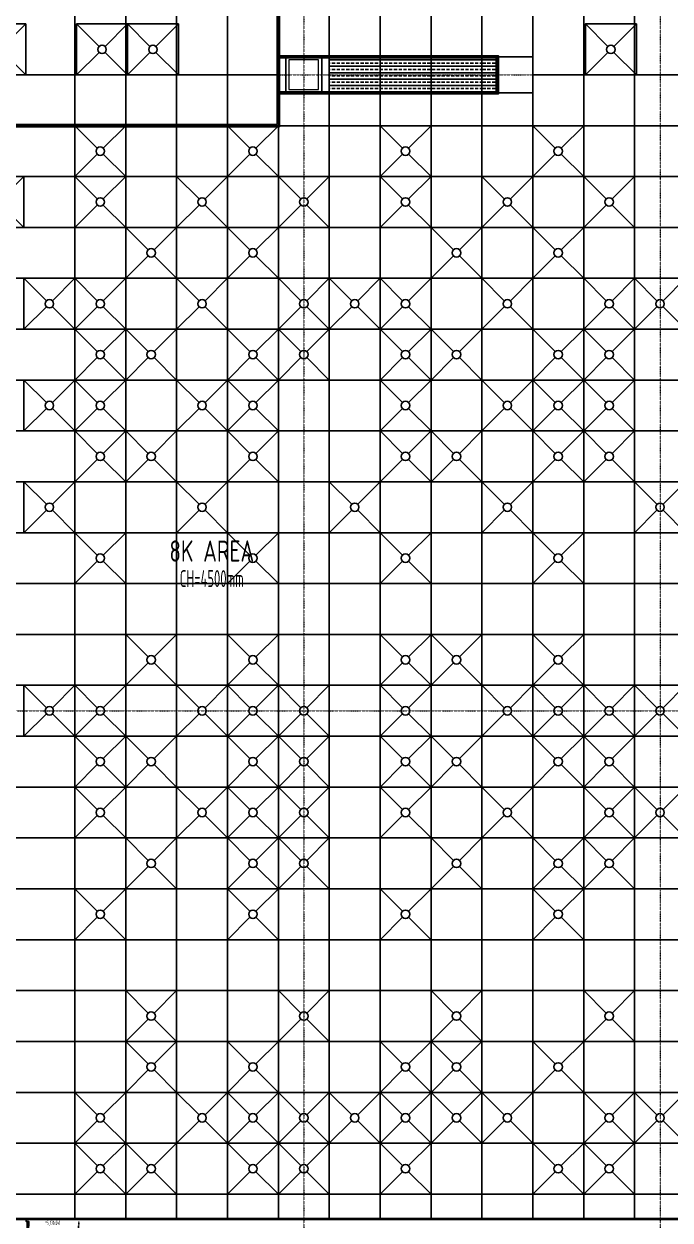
# Model space of a CAD drawing. Extents: x -32000 to 290600, y -111057 to 131250.
# Drawn here: x 220200 to 235437, y 2987 to 31200 of the extents above; entities that cross this region are included whole.
import ezdxf
from ezdxf.enums import TextEntityAlignment as Align

# ---------------------------------------------------------------- set-up
doc = ezdxf.new("R2010")
doc.units = 0
doc.header["$LTSCALE"] = 5
doc.linetypes.add('H12PL3$0$JJP_三點線', pattern=[0.9, 0.3, -0.15, 0, -0.15, 0, -0.15, 0, -0.15])
doc.linetypes.add('XFDP30$0$HIDDEN', pattern=[0.3, 0.2, -0.1])
for name, color, linetype in [('H12PL3$0$S-COL', 252, 'Continuous'), ('H12PL3$0$S-GRID', 252, 'Continuous'), ('XFDC30-200K$0$A-C-4500 (50K)', 9, 'Continuous'), ('XFDC30-50K$0$A-C-4500 (50K)', 9, 'Continuous'), ('XFDH30-50K$0$A-FFU-1200x1200_FAB B', 8, 'Continuous'), ('XFDH30-8K$0$A-DR (50k)', 8, 'Continuous'), ('XFDH30-8K$0$A-FFU-1200x1200_FAB B', 8, 'Continuous'), ('XFDP30$0$A-CR-TT2', 9, 'Continuous'), ('XFDP30$0$A-CR-TXT', 9, 'Continuous'), ('XFDP30$0$A-Door (50K)', 9, 'Continuous'), ('XFDP30$0$A-W-P1S (8K)', 9, 'Continuous'), ('XFDP30$0$A-W-P2D (8K)', 9, 'Continuous')]:
    doc.layers.add(name, color=color, linetype=linetype)
doc.layers.add('XFDC30-200K$0$A-Area (50K)', color=170, linetype='Continuous', plot=False)
doc.styles.add('XFDP30$0$AA-TXT', font='isocp.shx', dxfattribs={"width": 0.8, "bigfont": 'china.shx'})

# ---------------------------------------------------------------- blocks, each defined once
blk = doc.blocks.new('XFDP30$0$GAD2205')
blk.add_lwpolyline([(0, 1), (0, 1), (-18, 1, -0.414214), (-18, 2), (-18, 3, -0.414214), (-18, 3), (-14, 3, 0.414214), (-13, 4), (-13, 4, 0.414214), (-14, 4), (-18, 4, -0.414214), (-18, 5), (-18, 12, -0.414214), (-18, 12), (-18, 12, 0.414214), (-18, 12), (-18, 14, 0.72636), (-19, 14), (-19, 13, 0.158507), (-19, 13), (-19, 0, 0.414214), (-19, 0), (19, 0, 0.414214), (19, 0), (19, 13, 0.158507), (19, 13), (19, 14, 0.72636), (18, 14), (18, 12, 0.414214), (18, 12, -0.414214), (18, 12), (18, 5, -0.414214), (18, 4), (14, 4, 0.414214), (13, 4), (13, 4, 0.414214), (14, 3), (18, 3, -0.414214), (18, 3), (18, 2, -0.414214), (18, 1), (0, 1)], format="xyb", close=True)
blk = doc.blocks.new('XFDP30$0$Door-S130a')
for p, q in [((8.8, 120.4), (8.8, 125.3)), ((8.8, 125.3), (9.6, 125.3)), ((9.6, 120.4), (8.8, 120.4)), ((9.6, 125.3), (9.6, 120.4))]:
    blk.add_line(p, q)
blk.add_lwpolyline([(4.8, 120.4), (4.8, 125.3), (4, 125.3), (4, 120.4)], close=True)
at = {"ltscale": 5}
for points in [[(8.8, 117.8), (8.8, 127.9), (4.8, 127.9), (4.8, 117.8)], [(5, 117.5), (5, 14.8), (5, 14.8), (5, 117.5)], [(8.6, 14.8), (8.5, 14.8), (8.5, 117.5), (8.6, 117.5)], [(8.8, 4.3), (8.8, 14.4), (4.8, 14.4), (4.8, 4.3)]]:
    blk.add_lwpolyline(points, close=True, dxfattribs=at)
blk.add_lwpolyline([(4.8, 117.9), (4.8, 116.7, 0.158507), (4.9, 116.7), (4.9, 116.5, 0.72636), (5, 116.6), (5, 116.7, 0.414214), (5, 116.7, -0.414214), (4.9, 116.8), (4.9, 117.5, -0.414214), (5, 117.5), (5.4, 117.5, 0.414214), (5.4, 117.5), (5.4, 117.6, 0.414214), (5.4, 117.6), (5, 117.6, -0.414214), (4.9, 117.6), (4.9, 117.8, -0.414214), (5, 117.8), (6.8, 117.8), (6.8, 117.8), (6.8, 117.8), (8.6, 117.8, -0.414214), (8.6, 117.8), (8.6, 117.6, -0.414214), (8.6, 117.6), (8.2, 117.6, 0.414214), (8.1, 117.6), (8.1, 117.5, 0.414214), (8.2, 117.5), (8.6, 117.5, -0.414214), (8.6, 117.5), (8.6, 116.8, -0.414214), (8.6, 116.7), (8.6, 116.7, 0.414214), (8.6, 116.7), (8.6, 116.6, 0.72636), (8.6, 116.5), (8.7, 116.7, 0.158507), (8.7, 116.7), (8.7, 117.9, 0.414214), (8.7, 117.9), (4.9, 117.9, 0.414214)], format="xyb", close=True, dxfattribs=at)
at = {"ltscale": 500}
for points in [[(3.2, -0.6), (3.2, 3.9), (3, 3.9), (3, -0.6)], [(8.5, 4.8), (4, 4.8), (4, 4.6), (8.5, 4.6)]]:
    blk.add_lwpolyline(points, close=True, dxfattribs=at)
at = {"linetype": 'XFDP30$0$HIDDEN', "ltscale": 0.1}
blk.add_arc((3.4, 4.4), 123.6, 0, 86.7594, dxfattribs=at)
at = {"ltscale": 500, "extrusion": (0, 0, -1)}
blk.add_ellipse((3.4, 4.4), major_axis=(-0.495, 0.495), ratio=1, start_param=5.497787, end_param=11.780972, dxfattribs=at)
at = {"ltscale": 5, "xscale": 0.1000000000058208, "yscale": 0.1000000000058208, "zscale": 0.1000000000058208}
blk.add_blockref('XFDP30$0$GAD2205', (6.8, 14.3), dxfattribs=at)
at = {"color": 9, "style": 'XFDP30$0$AA-TXT', "width": 0.45}
blk.add_attdef('130X240', text='', height=10, dxfattribs=at).set_placement((65, 10), align=Align.MIDDLE_CENTER)
blk = doc.blocks.new('XFDP30')
at = {"layer": 'XFDP30$0$A-W-P1S (8K)'}
blk.add_line((216600, 3025, 0), (243051, 3025, 0), dxfattribs=at)
for points in [[(226175, 30450), (231390, 30450), (231390, 29550), (226175, 29550)], [(226225, 30400), (231340, 30400), (231340, 29600), (226225, 29600)]]:
    blk.add_lwpolyline(points, close=True, dxfattribs=at)
at = {"layer": 'XFDP30$0$A-W-P2D (8K)'}
for p, q in [((226175, 30450), (226175, 37225)), ((226225, 30450), (226225, 37175)), ((226175, 29550), (226175, 28825)), ((226225, 29550), (226225, 28775)), ((226175, 28825), (205775, 28825, 0)), ((226225, 28775), (205825, 28775, 0))]:
    blk.add_line(p, q, dxfattribs=at)
at = {"layer": 'XFDP30$0$A-Door (50K)'}
ref = blk.add_blockref('XFDP30$0$Door-S130a', (220225, 3000, 0), dxfattribs=dict(at, xscale=-10, yscale=10, zscale=10, rotation=180))
ref.add_attrib('130X240', 'MS_130x240', dxfattribs={"layer": '0', "color": 9, "height": 100, "style": 'XFDP30$0$AA-TXT', "width": 0.45}).set_placement((220875, 2925, 0), align=Align.MIDDLE_CENTER)
at = {"layer": 'XFDP30$0$A-CR-TT2', "style": 'XFDP30$0$AA-TXT', "width": 0.6}
blk.add_text('CH=4500mm', height=400, dxfattribs=at).set_placement((224630, 18118), align=Align.MIDDLE)
at = {"layer": 'XFDP30$0$A-CR-TXT', "style": 'XFDP30$0$AA-TXT', "width": 0.8}
blk.add_text('8K AREA', height=500, dxfattribs=at).set_placement((224630, 18768), align=Align.MIDDLE)
blk = doc.blocks.new('H12PL3')
at = {"layer": 'H12PL3$0$S-COL', "lineweight": 0, "flags": 128}
blk.add_lwpolyline([(226450, 29650), (227150, 29650), (227150, 30350), (226450, 30350)], close=True, dxfattribs=at)
at = {"layer": 'H12PL3$0$S-GRID', "linetype": 'H12PL3$0$JJP_三點線', "lineweight": 0}
for p, q in [((226800, 128250), (226800, -28000)), ((235200, 128250), (235200, -28000)), ((-29000, 30000), (289600, 30000)), ((-29000, 15000), (289600, 15000))]:
    blk.add_line(p, q, dxfattribs=at)
blk.add_blockref('XFDP30', (0, 0))
blk = doc.blocks.new('XFDC30-50K')
at = {"layer": 'XFDC30-50K$0$A-C-4500 (50K)', "ltscale": 0.3}
for p, q in [((221400, 87000, 0), (221400, 3000, 0)), ((222600, 87000, 0), (222600, 3000, 0)), ((223800, 87000, 0), (223800, 3000, 0)), ((225000, 87000, 0), (225000, 3000, 0)), ((226200, 87000, 0), (226200, 3000, 0)), ((227400, 87000, 0), (227400, 3000, 0)), ((228600, 87000, 0), (228600, 3000, 0)), ((229800, 87000, 0), (229800, 3000, 0)), ((231000, 87000, 0), (231000, 3000, 0)), ((232200, 87000, 0), (232200, 3000, 0)), ((233400, 87000, 0), (233400, 3000, 0)), ((234600, 87000, 0), (234600, 3000, 0)), ((232200, 30425), (226200, 30425)), ((226375, 30425), (226375, 29575)), ((227225, 30425), (227225, 29575)), ((231365, 30425), (231365, 29575)), ((226200, 30000), (215400, 30000)), ((243000, 30000), (232200, 30000)), ((232200, 29575), (226200, 29575)), ((243000, 28800), (174600, 28800)), ((243000, 27600), (174600, 27600)), ((243000, 26400), (174600, 26400)), ((243000, 25200), (174600, 25200)), ((243000, 24000), (174600, 24000)), ((243000, 22800), (174600, 22800)), ((243000, 21600), (174600, 21600)), ((243000, 20400), (174600, 20400)), ((243000, 19200), (174600, 19200)), ((243000, 18000), (174600, 18000)), ((243000, 16800), (174600, 16800)), ((243000, 15600), (174600, 15600)), ((243000, 14400), (174600, 14400)), ((243000, 13200), (166200, 13200)), ((243000, 12000), (166200, 12000)), ((243000, 10800), (166200, 10800)), ((243000, 9600), (166200, 9600)), ((243000, 8400), (166200, 8400)), ((243000, 7200), (166200, 7200)), ((243000, 6000), (166200, 6000)), ((243000, 4800), (166200, 4800)), ((243000, 3600), (166200, 3600)), ((243000, 3000), (179400, 3000, 0)), ((197100, 3000, 0), (235625, 3000, 0))]:
    blk.add_line(p, q, dxfattribs=at)
blk = doc.blocks.new('XFDC30-200K')
at = {"layer": 'XFDC30-200K$0$A-Area (50K)'}
blk.add_lwpolyline([(174600, 87000), (174600, 13200), (166200, 13200), (166200, 3000), (176825, 3000), (176825, -350), (179400, -350), (179400, 3000), (243151, 3000), (243150, 3000)], dxfattribs=at)
at = {"layer": 'XFDC30-200K$0$A-C-4500 (50K)', "ltscale": 0.3}
for p, q in [((221400, 87000, 0), (221400, 3000, 0)), ((222600, 87000, 0), (222600, 3000, 0)), ((223800, 87000, 0), (223800, 3000, 0)), ((225000, 87000, 0), (225000, 3000, 0)), ((226200, 87000, 0), (226200, 3000, 0)), ((227400, 87000, 0), (227400, 3000, 0)), ((228600, 87000, 0), (228600, 3000, 0)), ((229800, 87000, 0), (229800, 3000, 0)), ((231000, 87000, 0), (231000, 3000, 0)), ((232200, 87000, 0), (232200, 3000, 0)), ((233400, 87000, 0), (233400, 3000, 0)), ((234600, 87000, 0), (234600, 3000, 0)), ((232200, 30425), (226200, 30425)), ((226375, 30425), (226375, 29575)), ((227225, 30425), (227225, 29575)), ((231365, 30425), (231365, 29575)), ((226200, 30000), (215400, 30000)), ((243000, 30000), (232200, 30000)), ((232200, 29575), (226200, 29575)), ((243000, 28800), (174600, 28800)), ((243000, 27600), (174600, 27600)), ((243000, 26400), (174600, 26400)), ((243000, 25200), (174600, 25200)), ((243000, 24000), (174600, 24000)), ((243000, 22800), (174600, 22800)), ((243000, 21600), (174600, 21600)), ((243000, 20400), (174600, 20400)), ((243000, 19200), (174600, 19200)), ((243000, 18000), (174600, 18000)), ((243000, 16800), (174600, 16800)), ((243000, 15600), (174600, 15600)), ((243000, 14400), (174600, 14400)), ((243000, 13200), (166200, 13200)), ((243000, 12000), (166200, 12000)), ((243000, 10800), (166200, 10800)), ((243000, 9600), (166200, 9600)), ((243000, 8400), (166200, 8400)), ((243000, 7200), (166200, 7200)), ((243000, 6000), (166200, 6000)), ((243000, 4800), (166200, 4800)), ((243000, 3600), (166200, 3600)), ((243000, 3000), (179400, 3000, 0)), ((197100, 3000, 0), (235625, 3000, 0))]:
    blk.add_line(p, q, dxfattribs=at)
blk = doc.blocks.new('XFDH30-8K$0$FFU-1212')
for p, q in [((0, 120), (52.9, 67.1)), ((67.1, 67.1), (120, 120)), ((0, 0), (52.9, 52.9)), ((67.1, 52.9), (120, 0))]:
    blk.add_line(p, q)
blk.add_lwpolyline([(0, 0), (120, 0), (120, 120), (0, 120)], close=True)
blk.add_circle((60, 60), 10)
blk = doc.blocks.new('*U230')
h = blk.add_hatch()
h.set_pattern_fill('ANSI33', color=256, scale=60, angle=135, style=0)
h.set_pattern_definition([(180, (70, 35), (-3e-15, -15), []), (180, (62.5, 42.5), (-3e-15, -15), [7.5, -3.75])])
h.paths.add_polyline_path([(0, 85), (0, 0), (120, 0), (120, 80), (120, 80), (120, 85)])
blk.add_lwpolyline([(0, 85), (0, 0), (120, 0), (120, 80), (120, 80), (120, 85), (0, 85)])
blk = doc.blocks.new('*U231')
h = blk.add_hatch()
h.set_pattern_fill('ANSI33', color=256, scale=60, angle=135, style=0)
h.set_pattern_definition([(180, (-13.5, 35), (-3e-15, -15), []), (180, (-21, 42.5), (-3e-15, -15), [7.5, -3.75])])
h.paths.add_polyline_path([(0, 85), (0, 0), (36.5, 0), (36.5, 80), (36.5, 80), (36.5, 85)])
blk.add_lwpolyline([(0, 85), (0, 0), (36.5, 0), (36.5, 80), (36.5, 80), (36.5, 85), (0, 85)])
blk = doc.blocks.new('XFDH30-8K')
at = {"layer": 'XFDH30-8K$0$A-DR (50k)', "xscale": 10, "yscale": 10, "zscale": 10}
for name, p in [('*U230', (227400, 29575)), ('*U230', (228600, 29575)), ('*U230', (229800, 29575)), ('*U231', (231000, 29575))]:
    blk.add_blockref(name, p, dxfattribs=at)
at = {"layer": 'XFDH30-8K$0$A-FFU-1200x1200_FAB B', "yscale": 10, "zscale": 10, "rotation": 90}
for p, xscale in [((234642, 30000), 10), ((222600, 28800), -10), ((226200, 28800), -10), ((229800, 28800), -10), ((233400, 28800), -10), ((220200, 26400), 10), ((222600, 26400), 10), ((225000, 26400), 10), ((227400, 26400), 10), ((229800, 26400), 10), ((232200, 26400), 10), ((234600, 26400), 10), ((223800, 25200), 10), ((226200, 25200), 10), ((231000, 25200), 10), ((233400, 25200), 10), ((221400, 24000), 10), ((222600, 24000), 10), ((225000, 24000), 10), ((227400, 24000), 10), ((228600, 24000), 10), ((229800, 24000), 10), ((232200, 24000), 10), ((234600, 24000), 10), ((235800, 24000), 10), ((222600, 24000), -10), ((223800, 24000), -10), ((226200, 24000), -10), ((227400, 24000), -10), ((229800, 24000), -10), ((231000, 24000), -10), ((233400, 24000), -10), ((234600, 24000), -10), ((221400, 22800), -10), ((222600, 22800), -10), ((225000, 22800), -10), ((226200, 22800), -10), ((229800, 22800), -10), ((232200, 22800), -10), ((233400, 22800), -10), ((234600, 22800), -10), ((222600, 21600), -10), ((223800, 21600), -10), ((226200, 21600), -10), ((229800, 21600), -10), ((231000, 21600), -10), ((233400, 21600), -10), ((234600, 21600), -10), ((221400, 20400), -10), ((225000, 20400), -10), ((228600, 20400), -10), ((232200, 20400), -10), ((235800, 20400), -10), ((222600, 19200), -10), ((226200, 19200), -10), ((229800, 19200), -10), ((233400, 19200), -10), ((223800, 15600), 10), ((226200, 15600), 10), ((229800, 15600), 10), ((231000, 15600), 10), ((233400, 15600), 10), ((221400, 14400), 10), ((222600, 14400), 10), ((225000, 14400), 10), ((226200, 15600), -10), ((227400, 14400), 10), ((229800, 14400), 10), ((232200, 14400), 10), ((233400, 15600), -10), ((234600, 14400), 10), ((235800, 14400), 10), ((222600, 14400), -10), ((223800, 14400), -10), ((226200, 14400), -10), ((227400, 14400), -10), ((229800, 14400), -10), ((231000, 14400), -10), ((233400, 14400), -10), ((234600, 14400), -10), ((222600, 13200), -10), ((225000, 13200), -10), ((226200, 13200), -10), ((227400, 13200), -10), ((229800, 13200), -10), ((232200, 13200), -10), ((234600, 13200), -10), ((235800, 13200), -10), ((223800, 12000), -10), ((226200, 12000), -10), ((227400, 12000), -10), ((231000, 12000), -10), ((233400, 12000), -10), ((234600, 12000), -10), ((222600, 10800), -10), ((226200, 10800), -10), ((229800, 10800), -10), ((233400, 10800), -10), ((223800, 8400), -10), ((227400, 8400), -10), ((231000, 7200), 10), ((234600, 8400), -10), ((223800, 6000), 10), ((226200, 6000), 10), ((229800, 6000), 10), ((231000, 6000), 10), ((233400, 6000), 10), ((222600, 4800), 10), ((225000, 4800), 10), ((226200, 4800), 10), ((227400, 4800), 10), ((228600, 4800), 10), ((229800, 4800), 10), ((231000, 4800), 10), ((232200, 4800), 10), ((234600, 4800), 10), ((235800, 4800), 10), ((222600, 3600), 10), ((223800, 3600), 10), ((226200, 3600), 10), ((227400, 3600), 10), ((229800, 3600), 10), ((233400, 3600), 10), ((234600, 3600), 10)]:
    blk.add_blockref('XFDH30-8K$0$FFU-1212', p, dxfattribs=dict(at, xscale=xscale))
blk = doc.blocks.new('XFDH30-50K$0$FFU-1212')
for p, q in [((0, 120), (52.9, 67.1)), ((67.1, 67.1), (120, 120)), ((0, 0), (52.9, 52.9)), ((67.1, 52.9), (120, 0))]:
    blk.add_line(p, q)
blk.add_lwpolyline([(0, 0), (120, 0), (120, 120), (0, 120)], close=True)
blk.add_circle((60, 60), 10)
blk = doc.blocks.new('XFDH30-50K')
at = {"layer": 'XFDH30-50K$0$A-FFU-1200x1200_FAB B', "xscale": 10, "yscale": 10, "zscale": 10, "rotation": 90.0000000000031}
for p in [(220242, 30000), (222642, 30000), (223842, 30000)]:
    blk.add_blockref('XFDH30-50K$0$FFU-1212', p, dxfattribs=at)

msp = doc.modelspace()

# ---------------------------------------------------------------- block references
for name in ['H12PL3', 'XFDC30-200K', 'XFDC30-50K', 'XFDH30-50K', 'XFDH30-8K']:
    msp.add_blockref(name, (0, 0))

doc.saveas('drawing.dxf')
